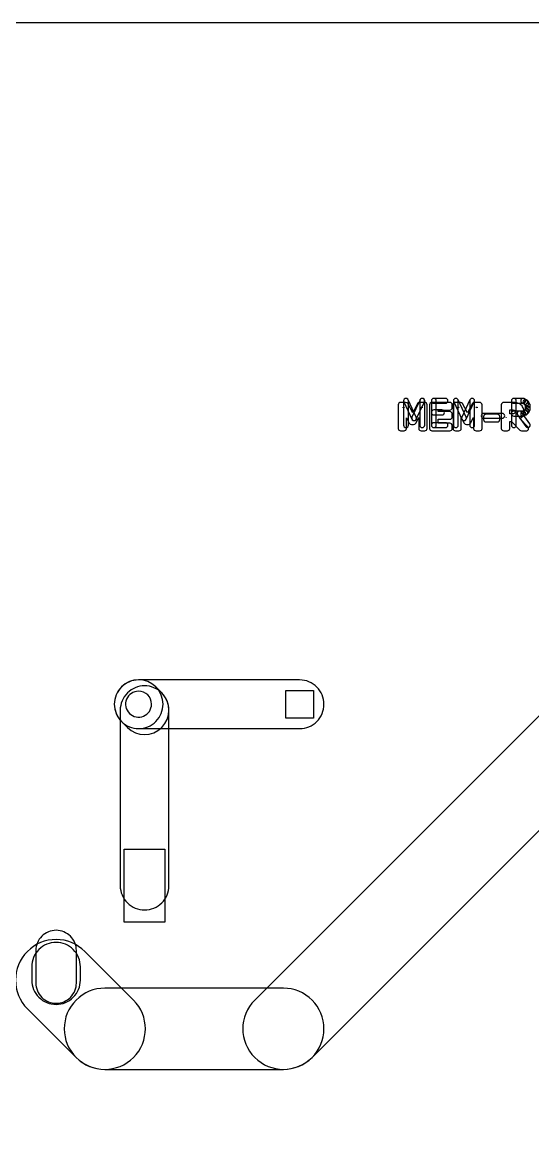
# Model space of a CAD drawing. Header units: millimetres. Extents: x 9 to 213, y 81 to 203.
# Drawn here: x 141.9 to 173.4, y 134.2 to 203 of the extents above; entities that cross this region are included whole.
import ezdxf

# ---------------------------------------------------------------- set-up
doc = ezdxf.new("R2010")
doc.units = ezdxf.units.MM
doc.layers.get('0').update_dxf_attribs({"linetype": 'CONTINUOUS'})

msp = doc.modelspace()

# ---------------------------------------------------------------- linework, layer by layer
at = {"color": 7}
for points in [[(8.975, 203.0322), (213.025, 203.0322), (213.025, 80.9822), (8.975, 80.9822)], [(165.49023, 179.843134)], [(165.55469, 179.856809)], [(166.55469, 179.856809)], [(166.61719, 179.843142)], [(167.26953, 179.856809)], [(168.5625, 179.843134)], [(168.625, 179.856809)], [(169.625, 179.856809)], [(169.68945, 179.843142)], [(172.19727, 179.856809)], [(172.80469, 179.741581)], [(172.46875, 179.04431)], [(172.84375, 179.12634)], [(172.87695, 179.169315)], [(172.91602, 179.698603)], [(173.05469, 179.571653)], [(173.12109, 179.341187)], [(171.72656, 178.669261), (171.72856, 178.665361), (171.72656, 178.663361)], [(148.01948, 162.073607)], [(148.01953, 162.073606)], [(149.44922, 162.141966)], [(159.85, 161.8572), (159.85, 160.1572), (158.15, 160.1572), (158.15, 161.8572)], [(149.08, 161.8122)], [(150.7, 152.0772), (150.7, 147.5772), (148.2, 147.5772), (148.2, 152.0772)], [(144, 147.077513)], [(144, 146.5072)], [(144, 146.327513)]]:
    msp.add_lwpolyline(points, close=True, dxfattribs=at)
for points in [[(166.18945, 178.698601), (165.68945, 179.768914)], [(166.41797, 179.768918), (165.91797, 178.698605)], [(167.98242, 179.856809), (167.26953, 179.856809)], [(169.26172, 178.698601), (168.76172, 179.768914)], [(169.49023, 179.768918), (168.99023, 178.698605)], [(172.76953, 179.856809), (172.19727, 179.856809)], [(172.97852, 179.768924), (172.83594, 179.841184)], [(173.08988, 179.669311), (173.01758, 179.741581)], [(165.07422, 179.462201), (165.07422, 178.0072)], [(165.52539, 179.610716), (165.22461, 179.610639)], [(165.37305, 179.311811), (165.43745, 179.311811), (165.44345, 179.302011)], [(165.37315, 179.284431), (165.37305, 179.311811)], [(165.4043, 179.706419), (165.4043, 178.206419)], [(165.41793, 179.643919), (165.91793, 178.571653)], [(166.26758, 179.532586), (165.96875, 178.968133), (165.6582, 179.532586)], [(165.70508, 178.206419), (165.70508, 179.706419)], [(166.18949, 178.571657), (166.68949, 179.643923)], [(166.70703, 179.610716), (166.40039, 179.610716)], [(166.4043, 179.706419), (166.4043, 178.206419)], [(166.48443, 179.298141), (166.49023, 179.311811)], [(166.49023, 179.311811), (166.55863, 179.311811), (166.55863, 179.280561)], [(166.70508, 178.206419), (166.70508, 179.706419)], [(166.85742, 178.0072), (166.85742, 179.462278)], [(167.00586, 179.462201), (167.00586, 178.0072)], [(167.11914, 179.706419), (167.11914, 178.206419)], [(168.25391, 179.610716), (167.1543, 179.610639)], [(167.26953, 179.556028), (167.98242, 179.556028)], [(167.76953, 179.141966), (167.26953, 179.141966)], [(167.41797, 178.206419), (167.41797, 179.706419)], [(168.25391, 179.040403), (167.52734, 179.040403), (167.52734, 179.140013), (168.25391, 179.140013)], [(168.40234, 179.290403), (168.40234, 179.462278)], [(168.45508, 179.462201), (168.45508, 178.0072)], [(168.47656, 179.706419), (168.47656, 178.206419)], [(168.4902, 179.643919), (168.9902, 178.571653)], [(168.90625, 179.610716), (168.60352, 179.610639)], [(168.75391, 179.311811), (168.81841, 179.311811), (168.82441, 179.302011)], [(168.75411, 179.284431), (168.75391, 179.311811)], [(168.77539, 178.206419), (168.77539, 179.706419)], [(169.64844, 179.532586), (169.34766, 178.966179), (169.03711, 179.532586)], [(169.26175, 178.571657), (169.76175, 179.643923)], [(169.47656, 179.706419), (169.47656, 178.206419)], [(169.77539, 178.206419), (169.77539, 179.706419)], [(170.08789, 179.610716), (169.78125, 179.610716)], [(169.86519, 179.298141), (169.87109, 179.311811)], [(169.87109, 179.311811), (169.93749, 179.311811), (169.93749, 179.280561)], [(170.23828, 178.0072), (170.23828, 179.462278)], [(171.42578, 179.462201), (171.42578, 178.0072)], [(172.04295, 179.610713), (171.57617, 179.610639)], [(171.94727, 179.145801), (172.05859, 179.145801)], [(172.02185, 178.895781), (171.94765, 178.895781), (171.94727, 179.145801)], [(172.04687, 179.706419), (172.04687, 178.206419)], [(172.1875, 179.136001), (172.1895, 179.136001)], [(172.19727, 179.556028), (172.76953, 179.556028)], [(172.76953, 179.071653), (172.19727, 179.071653)], [(172.252, 179.114521), (172.254, 179.114521)], [(172.2774, 179.094991), (172.2794, 179.091091)], [(172.32034, 179.591183), (172.31834, 179.591183)], [(172.34766, 178.206419), (172.34766, 179.706419)], [(172.70117, 179.571652), (172.84375, 179.501342)], [(172.84375, 179.126341), (172.70117, 179.054071)], [(172.87695, 179.169309), (172.80465, 179.098999)], [(172.80469, 179.528684), (172.87699, 179.458374)], [(172.84962, 179.495481), (172.91992, 179.352903)], [(172.91992, 179.272824), (172.84962, 179.130246)], [(172.9043, 179.421263), (172.9043, 179.206419)], [(173.18949, 179.487665), (173.11719, 179.630243)], [(173.11719, 178.995484), (173.18949, 179.140016)], [(173.20508, 179.206419), (173.20508, 179.421263)], [(165.58008, 178.0072), (165.58008, 178.667356), (165.75781, 178.337278)], [(166.1543, 178.335328), (166.33594, 178.669312), (166.33594, 178.0072)], [(167.26953, 178.841184), (167.76953, 178.841184)], [(167.98242, 178.356809), (167.26953, 178.356809)], [(167.30469, 178.79624), (167.30469, 178.81384)], [(168.25391, 178.329466), (167.52734, 178.329466), (167.52734, 178.5697), (168.25391, 178.5697)], [(168.40234, 178.718138), (168.40234, 178.890013)], [(168.96094, 178.0072), (168.96094, 178.667356), (169.13867, 178.337278)], [(169.53516, 178.335328), (169.7168, 178.669312), (169.7168, 178.0072)], [(170.33398, 178.731809), (170.33398, 178.556028)], [(171.48242, 178.927122), (170.33984, 178.927122)], [(170.33984, 178.628294), (171.48242, 178.628294)], [(171.18164, 178.8822), (170.48242, 178.8822)], [(170.48242, 178.405638), (171.18164, 178.405638)], [(171.33203, 178.556028), (171.33203, 178.731809)], [(171.94727, 178.0072), (171.94727, 178.434934), (172.04687, 178.434934), (172.55859, 177.903684)], [(172.19727, 178.770872), (172.76953, 178.770872)], [(172.43165, 178.835325), (172.93165, 178.120481)], [(173.0625, 178.112674), (172.56055, 178.620486)], [(173.17773, 178.292355), (172.67773, 179.0072)], [(172.83594, 178.786489), (172.97852, 178.858759)], [(173.01754, 178.886108), (173.08984, 178.958378)], [(165.22461, 177.856809), (165.43164, 177.856809)], [(165.89062, 178.257198), (166.02344, 178.257198)], [(166.48633, 177.856809), (166.70703, 177.856809)], [(167.1543, 177.856809), (168.25391, 177.856809)], [(167.26953, 178.056028), (167.98242, 178.056028)], [(168.40234, 178.0072), (168.40234, 178.179075)], [(168.60352, 177.856809), (168.81055, 177.856809)], [(169.27148, 178.257198), (169.4043, 178.257198)], [(169.86719, 177.856809), (170.08789, 177.856809)], [(171.57617, 177.856809), (171.79883, 177.856809)], [(172.66797, 177.856814), (172.95508, 177.856814)], [(159, 162.5072), (149.08594, 162.5072)], [(150.14657, 162.067707), (150.14057, 162.073607)], [(150.50977, 161.702513), (150.14062, 162.073606)], [(147.94922, 160.641966), (147.94922, 149.827513)], [(150.94922, 149.827513), (150.94922, 160.641966)], [(174.23242, 160.774778), (156.23242, 142.774778)], [(148.01953, 159.952513), (148.02353, 159.946613)], [(148.01953, 159.952513), (148.38867, 159.581419)], [(149.08594, 159.5072), (159, 159.5072)], [(159.76758, 139.239622), (177.76758, 157.239622)], [(142.75, 145.827513), (142.75, 143.827513)], [(145.25, 143.827513), (145.25, 145.827513)], [(148.76758, 142.774778), (145.76758, 145.774778)], [(142.5, 144.827513), (142.5, 144.0072)], [(145.5, 144.0072), (145.5, 144.827513)], [(158, 143.5072), (147, 143.5072)], [(142.23242, 142.239622), (145.23242, 139.239622)], [(147, 138.5072), (158, 138.5072)]]:
    msp.add_lwpolyline(points, dxfattribs=at)
for points in [[(165.49023, 179.843138), (165.415314, 179.808034), (165.382966, 179.718901), (165.41793, 179.643919)], [(165.448233, 179.812876), (165.420007, 179.784649), (165.404196, 179.746337), (165.4043, 179.706419)], [(165.55469, 179.856809), (165.514772, 179.856913), (165.47646, 179.841102), (165.448233, 179.812876)], [(165.605259, 179.847412), (165.567873, 179.86134), (165.526478, 179.859801), (165.49023, 179.843134)], [(165.661147, 179.812876), (165.63292, 179.841102), (165.594608, 179.856913), (165.55469, 179.856809)], [(165.68945, 179.768914), (165.672942, 179.805235), (165.642645, 179.833483), (165.605259, 179.847412)], [(165.70508, 179.706419), (165.705184, 179.746337), (165.689373, 179.784649), (165.661147, 179.812876)], [(166.448233, 179.812876), (166.420007, 179.784649), (166.404196, 179.746337), (166.4043, 179.706419)], [(166.502161, 179.847416), (166.464775, 179.833487), (166.434478, 179.805239), (166.41797, 179.768918)], [(166.55469, 179.856809), (166.514772, 179.856913), (166.47646, 179.841102), (166.448233, 179.812876)], [(166.61719, 179.843138), (166.580942, 179.859805), (166.539547, 179.861344), (166.502161, 179.847416)], [(166.661147, 179.812876), (166.63292, 179.841102), (166.594608, 179.856913), (166.55469, 179.856809)], [(166.68949, 179.643923), (166.724454, 179.718905), (166.692106, 179.808038), (166.61719, 179.843142)], [(166.70508, 179.706419), (166.705184, 179.746337), (166.689373, 179.784649), (166.661147, 179.812876)], [(167.163073, 179.812876), (167.134847, 179.784649), (167.119036, 179.746337), (167.11914, 179.706419)], [(167.163073, 179.812876), (167.134847, 179.784649), (167.119036, 179.746337), (167.11914, 179.706419)], [(167.26953, 179.856809), (167.229612, 179.856913), (167.1913, 179.841102), (167.163073, 179.812876)], [(167.26953, 179.856809), (167.229612, 179.856913), (167.1913, 179.841102), (167.163073, 179.812876)], [(167.41797, 179.706419), (167.418189, 179.788808), (167.351915, 179.855952), (167.26953, 179.856809)], [(168.088877, 179.812876), (168.06065, 179.841102), (168.022338, 179.856913), (167.98242, 179.856809)], [(168.13281, 179.706419), (168.132914, 179.746337), (168.117103, 179.784649), (168.088877, 179.812876)], [(168.5625, 179.843138), (168.487584, 179.808034), (168.455236, 179.718901), (168.4902, 179.643919)], [(168.625, 179.856809), (168.542615, 179.855952), (168.476341, 179.788808), (168.47656, 179.706419)], [(168.677529, 179.847412), (168.640143, 179.86134), (168.598748, 179.859801), (168.5625, 179.843134)], [(168.731457, 179.812876), (168.70323, 179.841102), (168.664918, 179.856913), (168.625, 179.856809)], [(168.76172, 179.768914), (168.745212, 179.805235), (168.714915, 179.833483), (168.677529, 179.847412)], [(168.77539, 179.706419), (168.775494, 179.746337), (168.759683, 179.784649), (168.731457, 179.812876)], [(169.625, 179.856809), (169.542615, 179.855952), (169.476341, 179.788808), (169.47656, 179.706419)], [(169.574421, 179.847416), (169.537035, 179.833487), (169.506738, 179.805239), (169.49023, 179.768918)], [(169.68945, 179.843138), (169.653202, 179.859805), (169.611807, 179.861344), (169.574421, 179.847416)], [(169.731457, 179.812876), (169.70323, 179.841102), (169.664918, 179.856913), (169.625, 179.856809)], [(169.76175, 179.643923), (169.796714, 179.718905), (169.764366, 179.808038), (169.68945, 179.843142)], [(169.77539, 179.706419), (169.775494, 179.746337), (169.759683, 179.784649), (169.731457, 179.812876)], [(172.090807, 179.812879), (172.062579, 179.784653), (172.046766, 179.746338), (172.04687, 179.706419)], [(172.090807, 179.812879), (172.062579, 179.784653), (172.046766, 179.746338), (172.04687, 179.706419)], [(172.19727, 179.856809), (172.157351, 179.856916), (172.119035, 179.841106), (172.090807, 179.812879)], [(172.19727, 179.856809), (172.157351, 179.856916), (172.119035, 179.841106), (172.090807, 179.812879)], [(172.303727, 179.812876), (172.2755, 179.841102), (172.237188, 179.856913), (172.19727, 179.856809)], [(172.34766, 179.706419), (172.347764, 179.746337), (172.331953, 179.784649), (172.303727, 179.812876)], [(172.63477, 179.772824), (172.597674, 179.698927), (172.627373, 179.608947), (172.70117, 179.571652)], [(172.721165, 179.848761), (172.68342, 179.835935), (172.652334, 179.808611), (172.63477, 179.772824)], [(172.83594, 179.841184), (172.800209, 179.858861), (172.758911, 179.861587), (172.721165, 179.848761)], [(172.80469, 179.741575), (172.776327, 179.713414), (172.760375, 179.675098), (172.760375, 179.63513)], [(172.91797, 179.706419), (172.918189, 179.788808), (172.851915, 179.855952), (172.76953, 179.856809)], [(172.911135, 179.785895), (172.871166, 179.785895), (172.832851, 179.769944), (172.80469, 179.741581)], [(173.01758, 179.741581), (172.989419, 179.769944), (172.951104, 179.785895), (172.911135, 179.785895)], [(173.04492, 179.567752), (173.082016, 179.641649), (173.052317, 179.731629), (172.97852, 179.768924)], [(165.22461, 179.610639), (165.142225, 179.610849), (165.075086, 179.544582), (165.07422, 179.462201)], [(165.44345, 179.302011), (165.418932, 179.301984), (165.394795, 179.295948), (165.37315, 179.284431)], [(165.6582, 179.532586), (165.631709, 179.581112), (165.580675, 179.611135), (165.52539, 179.610716)], [(166.40039, 179.610716), (166.345105, 179.611135), (166.294071, 179.581112), (166.26758, 179.532586)], [(166.55863, 179.280561), (166.535824, 179.292714), (166.510265, 179.29877), (166.48443, 179.298141)], [(166.85742, 179.462278), (166.856554, 179.544659), (166.789415, 179.610926), (166.70703, 179.610716)], [(167.1543, 179.610639), (167.072675, 179.609786), (167.006714, 179.543826), (167.00586, 179.462201)], [(167.11914, 179.706419), (167.119036, 179.666501), (167.134847, 179.628188), (167.163073, 179.599962)], [(167.163073, 179.098032), (167.134847, 179.069806), (167.119036, 179.031493), (167.11914, 178.991575)], [(167.163073, 179.599962), (167.191299, 179.571735), (167.229612, 179.555924), (167.26953, 179.556028)], [(167.26953, 179.141966), (167.229612, 179.14207), (167.191299, 179.126259), (167.163073, 179.098032)], [(167.91797, 178.991575), (167.918189, 179.073965), (167.851915, 179.141109), (167.76953, 179.141966)], [(167.98242, 179.556028), (168.022338, 179.555924), (168.060651, 179.571735), (168.088877, 179.599962)], [(168.088877, 179.599962), (168.117103, 179.628188), (168.132914, 179.666501), (168.13281, 179.706419)], [(168.40234, 179.462278), (168.401486, 179.543899), (168.335531, 179.609858), (168.25391, 179.610716)], [(168.25391, 179.140013), (168.336288, 179.140883), (168.402551, 179.208021), (168.40234, 179.290403)], [(168.40234, 178.890013), (168.402551, 178.972395), (168.336288, 179.039533), (168.25391, 179.040403)], [(168.60352, 179.610639), (168.521895, 179.609786), (168.455934, 179.543826), (168.45508, 179.462201)], [(168.82441, 179.302011), (168.799892, 179.301984), (168.775755, 179.295948), (168.75411, 179.284431)], [(169.03711, 179.532586), (169.010954, 179.580498), (168.960836, 179.610421), (168.90625, 179.610716)], [(169.78125, 179.610716), (169.725965, 179.611135), (169.674931, 179.581112), (169.64844, 179.532586)], [(169.93749, 179.280561), (169.915249, 179.2924), (169.890384, 179.298446), (169.86519, 179.298141)], [(170.23828, 179.462278), (170.237414, 179.544659), (170.170275, 179.610926), (170.08789, 179.610716)], [(171.57617, 179.610639), (171.493785, 179.610849), (171.426646, 179.544582), (171.42578, 179.462201)], [(172.31834, 179.591183), (172.23904, 179.604883), (172.14873, 179.610713), (172.04295, 179.610713)], [(172.04687, 179.706419), (172.046766, 179.666499), (172.062578, 179.628185), (172.090807, 179.599958)], [(172.05859, 179.145801), (172.11169, 179.145801), (172.15499, 179.141801), (172.1875, 179.136001)], [(172.090807, 179.599958), (172.119035, 179.571732), (172.15735, 179.555921), (172.19727, 179.556028)], [(172.19727, 179.071653), (172.157351, 179.07176), (172.119035, 179.05595), (172.090807, 179.027723)], [(172.1895, 179.136001), (172.2186, 179.131301), (172.2387, 179.122371), (172.252, 179.114521)], [(172.254, 179.114521), (172.2732, 179.103561), (172.2763, 179.097291), (172.2774, 179.094991)], [(172.2874, 179.052031), (172.2874, 179.012341), (172.2804, 178.987331), (172.2757, 178.977811)], [(172.2794, 179.091091), (172.2834, 179.083191), (172.2874, 179.073131), (172.2874, 179.052031)], [(172.54886, 179.515013), (172.47956, 179.552803), (172.40142, 179.577633), (172.32034, 179.591183)], [(172.46875, 179.044309), (172.436099, 179.02153), (172.413842, 178.986706), (172.406883, 178.947507)], [(172.580932, 179.06907), (172.541734, 179.076031), (172.501376, 179.067123), (172.46875, 179.04431)], [(172.74026, 179.341184), (172.69226, 179.412864), (172.62644, 179.47237), (172.54886, 179.515013)], [(172.67773, 179.0072), (172.654953, 179.039852), (172.62013, 179.062109), (172.580932, 179.06907)], [(172.70117, 179.054071), (172.627373, 179.016776), (172.597674, 178.926796), (172.63477, 178.852899)], [(172.69141, 178.704466), (172.77541, 178.803186), (172.81836, 178.932164), (172.81836, 179.065794)], [(172.81836, 179.065794), (172.81836, 179.165424), (172.79496, 179.261332), (172.74026, 179.341184)], [(172.80465, 179.098999), (172.776287, 179.070838), (172.760335, 179.032522), (172.760335, 178.992554)], [(172.760375, 179.63513), (172.760375, 179.595161), (172.776327, 179.556845), (172.80469, 179.528684)], [(172.76953, 179.556028), (172.851915, 179.556885), (172.918189, 179.624029), (172.91797, 179.706419)], [(172.91797, 178.921263), (172.918189, 179.003652), (172.851915, 179.070796), (172.76953, 179.071653)], [(172.84962, 179.130246), (172.812524, 179.056349), (172.842223, 178.966369), (172.91602, 178.929074)], [(172.840309, 179.61094), (172.827828, 179.572759), (172.831182, 179.531168), (172.84962, 179.495481)], [(172.91602, 179.698606), (172.880063, 179.6807), (172.85279, 179.649121), (172.840309, 179.61094)], [(172.84375, 179.501342), (172.917649, 179.464248), (173.007629, 179.493953), (173.04492, 179.567752)], [(173.04492, 179.05993), (173.007629, 179.133729), (172.917649, 179.163434), (172.84375, 179.12634)], [(172.983395, 179.213629), (172.943426, 179.213629), (172.905111, 179.197678), (172.87695, 179.169315)], [(172.87699, 179.458374), (172.905151, 179.430011), (172.943466, 179.41406), (172.983435, 179.41406)], [(172.948233, 179.52772), (172.920007, 179.499493), (172.904196, 179.461181), (172.9043, 179.421263)], [(172.9043, 179.206419), (172.904196, 179.166501), (172.920007, 179.128188), (172.948233, 179.099962)], [(173.030795, 179.70618), (172.993049, 179.719006), (172.951751, 179.71628), (172.91602, 179.698603)], [(172.91992, 179.352903), (172.957211, 179.279104), (173.047191, 179.249399), (173.12109, 179.286493)], [(173.006315, 179.348761), (172.96857, 179.335935), (172.937484, 179.308611), (172.91992, 179.272824)], [(173.05469, 179.571653), (173.014772, 179.571757), (172.97646, 179.555946), (172.948233, 179.52772)], [(172.948233, 179.099962), (172.976459, 179.071735), (173.014772, 179.055924), (173.05469, 179.056028)], [(172.97852, 178.858759), (173.052316, 178.896054), (173.082016, 178.986033), (173.04492, 179.05993)], [(173.08984, 179.169315), (173.061679, 179.197678), (173.023364, 179.213629), (172.983395, 179.213629)], [(172.983435, 179.41406), (173.023404, 179.41406), (173.061719, 179.430011), (173.08988, 179.458374)], [(173.12109, 179.341184), (173.085359, 179.358861), (173.044061, 179.361587), (173.006315, 179.348761)], [(173.11719, 179.630243), (173.099626, 179.66603), (173.06854, 179.693354), (173.030795, 179.70618)], [(173.161147, 179.52772), (173.13292, 179.555946), (173.094608, 179.571757), (173.05469, 179.571653)], [(173.05469, 179.056028), (173.094608, 179.055924), (173.132921, 179.071735), (173.161147, 179.099962)], [(173.08984, 178.958378), (173.147626, 179.016817), (173.147626, 179.110876), (173.08984, 179.169315)], [(173.08988, 179.458374), (173.147666, 179.516813), (173.147666, 179.610872), (173.08988, 179.669311)], [(173.12109, 179.286493), (173.156885, 179.304049), (173.184217, 179.335134), (173.197051, 179.37288)], [(173.197051, 179.254801), (173.184217, 179.292547), (173.156884, 179.323631), (173.12109, 179.341187)], [(173.20508, 179.421263), (173.205184, 179.461181), (173.189373, 179.499493), (173.161147, 179.52772)], [(173.161147, 179.099962), (173.189373, 179.128188), (173.205184, 179.166501), (173.20508, 179.206419)], [(173.197051, 179.37288), (173.209885, 179.410626), (173.207165, 179.451929), (173.18949, 179.487665)], [(173.18949, 179.140016), (173.207164, 179.175752), (173.209885, 179.217055), (173.197051, 179.254801)], [(165.91797, 178.698605), (165.883007, 178.623624), (165.915355, 178.534491), (165.99027, 178.499387)], [(165.91793, 178.571653), (165.953046, 178.496748), (166.042176, 178.464415), (166.11715, 178.499383)], [(165.99027, 178.499387), (166.065244, 178.464419), (166.154374, 178.496752), (166.18949, 178.571657)], [(166.11715, 178.499383), (166.192065, 178.534487), (166.224413, 178.62362), (166.18945, 178.698601)], [(167.11914, 178.991575), (167.119036, 178.951657), (167.134847, 178.913344), (167.163073, 178.885118)], [(167.163073, 178.885118), (167.191299, 178.856891), (167.229612, 178.84108), (167.26953, 178.841184)], [(167.26953, 178.356809), (167.229612, 178.356913), (167.1913, 178.341102), (167.163073, 178.312876)], [(167.30469, 178.81384), (167.307218, 178.810462), (167.309887, 178.807193), (167.31269, 178.80404)], [(167.31269, 178.80404), (167.309927, 178.80154), (167.307259, 178.798938), (167.30469, 178.79624)], [(167.76953, 178.841184), (167.851915, 178.842041), (167.918189, 178.909185), (167.91797, 178.991575)], [(168.088877, 178.312876), (168.06065, 178.341102), (168.022338, 178.356913), (167.98242, 178.356809)], [(168.25391, 178.5697), (168.335531, 178.570558), (168.401486, 178.636517), (168.40234, 178.718138)], [(168.99023, 178.698605), (168.955267, 178.623624), (168.987615, 178.534491), (169.06253, 178.499387)], [(168.9902, 178.571653), (169.025316, 178.496748), (169.114446, 178.464415), (169.18942, 178.499383)], [(169.06253, 178.499387), (169.137504, 178.464419), (169.226634, 178.496752), (169.26175, 178.571657)], [(169.18942, 178.499383), (169.264335, 178.534487), (169.296683, 178.62362), (169.26172, 178.698601)], [(170.18945, 178.778684), (170.189346, 178.738766), (170.205157, 178.700454), (170.233383, 178.672227)], [(170.33984, 178.927122), (170.257452, 178.927341), (170.190308, 178.861068), (170.18945, 178.778684)], [(170.233383, 178.672227), (170.26161, 178.644001), (170.299922, 178.62819), (170.33984, 178.628294)], [(170.48242, 178.8822), (170.400038, 178.881335), (170.333769, 178.814195), (170.33398, 178.731809)], [(170.33398, 178.556028), (170.33377, 178.473642), (170.400038, 178.406503), (170.48242, 178.405638)], [(171.288092, 178.838262), (171.259867, 178.866487), (171.221557, 178.8823), (171.18164, 178.8822)], [(171.18164, 178.405638), (171.221556, 178.405538), (171.259867, 178.421351), (171.288092, 178.449576)], [(171.33203, 178.731809), (171.33213, 178.771726), (171.316318, 178.810036), (171.288092, 178.838262)], [(171.288092, 178.449576), (171.316317, 178.477801), (171.33213, 178.516112), (171.33203, 178.556028)], [(171.63281, 178.778684), (171.631952, 178.861068), (171.564808, 178.927341), (171.48242, 178.927122)], [(171.48242, 178.628294), (171.522338, 178.62819), (171.56065, 178.644001), (171.588877, 178.672227)], [(171.588877, 178.672227), (171.617103, 178.700454), (171.632914, 178.738766), (171.63281, 178.778684)], [(172.1742, 178.909451), (172.1348, 178.901751), (172.0838, 178.895781), (172.02185, 178.895781)], [(172.090807, 179.027723), (172.062579, 178.999497), (172.046766, 178.961182), (172.04687, 178.921263)], [(172.04687, 178.921263), (172.046766, 178.881343), (172.062578, 178.843029), (172.090807, 178.814802)], [(172.090807, 178.814802), (172.119035, 178.786576), (172.15735, 178.770765), (172.19727, 178.770872)], [(172.2445, 178.938751), (172.2279, 178.925451), (172.2071, 178.916421), (172.1742, 178.909451)], [(172.2757, 178.977811), (172.2707, 178.965971), (172.2625, 178.953401), (172.2445, 178.938751)], [(172.406883, 178.947507), (172.399925, 178.908308), (172.408834, 178.867951), (172.43165, 178.835325)], [(172.56055, 178.620486), (172.60295, 178.650416), (172.65795, 178.665566), (172.69141, 178.704466)], [(172.63477, 178.852899), (172.672061, 178.7791), (172.762041, 178.749395), (172.83594, 178.786489)], [(172.760335, 178.992554), (172.760335, 178.952585), (172.776287, 178.914269), (172.80465, 178.886108)], [(172.76953, 178.770872), (172.851915, 178.771729), (172.918189, 178.838873), (172.91797, 178.921263)], [(172.80465, 178.886108), (172.832811, 178.857745), (172.871126, 178.841794), (172.911095, 178.841794)], [(172.911095, 178.841794), (172.951064, 178.841794), (172.989379, 178.857745), (173.01754, 178.886108)], [(172.91602, 178.929074), (172.989919, 178.89198), (173.079899, 178.921685), (173.11719, 178.995484)], [(165.07422, 178.0072), (165.07412, 177.967283), (165.089932, 177.928973), (165.118158, 177.900747)], [(165.118158, 177.900747), (165.146383, 177.872522), (165.184693, 177.856709), (165.22461, 177.856809)], [(165.4043, 178.206419), (165.404196, 178.166501), (165.420007, 178.128188), (165.448233, 178.099962)], [(165.43164, 177.856809), (165.514022, 177.857674), (165.580291, 177.924814), (165.58008, 178.0072)], [(165.448233, 178.099962), (165.476459, 178.071735), (165.514772, 178.055924), (165.55469, 178.056028)], [(165.55469, 178.056028), (165.594608, 178.055924), (165.632921, 178.071735), (165.661147, 178.099962)], [(165.661147, 178.099962), (165.689373, 178.128188), (165.705184, 178.166501), (165.70508, 178.206419)], [(165.75781, 178.337278), (165.783779, 178.287997), (165.834916, 178.257163), (165.89062, 178.257198)], [(166.02344, 178.257198), (166.078026, 178.257493), (166.128144, 178.287416), (166.1543, 178.335328)], [(166.33594, 178.0072), (166.33584, 177.967283), (166.351652, 177.928973), (166.379878, 177.900747)], [(166.379878, 177.900747), (166.408103, 177.872522), (166.446413, 177.856709), (166.48633, 177.856809)], [(166.4043, 178.206419), (166.404196, 178.166501), (166.420007, 178.128188), (166.448233, 178.099962)], [(166.448233, 178.099962), (166.476459, 178.071735), (166.514772, 178.055924), (166.55469, 178.056028)], [(166.55469, 178.056028), (166.594608, 178.055924), (166.632921, 178.071735), (166.661147, 178.099962)], [(166.661147, 178.099962), (166.689373, 178.128188), (166.705184, 178.166501), (166.70508, 178.206419)], [(166.70703, 177.856809), (166.746947, 177.856709), (166.785257, 177.872522), (166.813482, 177.900747)], [(166.813482, 177.900747), (166.841708, 177.928973), (166.85752, 177.967283), (166.85742, 178.0072)], [(167.00586, 178.0072), (167.005649, 177.924814), (167.071918, 177.857674), (167.1543, 177.856809)], [(167.163073, 178.312876), (167.134847, 178.284649), (167.119036, 178.246337), (167.11914, 178.206419)], [(167.11914, 178.206419), (167.119036, 178.166501), (167.134847, 178.128188), (167.163073, 178.099962)], [(167.11914, 178.206419), (167.119036, 178.166501), (167.134847, 178.128188), (167.163073, 178.099962)], [(167.163073, 178.099962), (167.191299, 178.071735), (167.229612, 178.055924), (167.26953, 178.056028)], [(167.163073, 178.099962), (167.191299, 178.071735), (167.229612, 178.055924), (167.26953, 178.056028)], [(167.26953, 178.056028), (167.351915, 178.056885), (167.418189, 178.124029), (167.41797, 178.206419)], [(167.98242, 178.056028), (168.022338, 178.055924), (168.060651, 178.071735), (168.088877, 178.099962)], [(168.13281, 178.206419), (168.132914, 178.246337), (168.117103, 178.284649), (168.088877, 178.312876)], [(168.088877, 178.099962), (168.117103, 178.128188), (168.132914, 178.166501), (168.13281, 178.206419)], [(168.40234, 178.179075), (168.402551, 178.261457), (168.336288, 178.328596), (168.25391, 178.329466)], [(168.25391, 177.856809), (168.336288, 177.857679), (168.402551, 177.924818), (168.40234, 178.0072)], [(168.45508, 178.0072), (168.454869, 177.924814), (168.521138, 177.857674), (168.60352, 177.856809)], [(168.47656, 178.206419), (168.476341, 178.124029), (168.542615, 178.056885), (168.625, 178.056028)], [(168.625, 178.056028), (168.664918, 178.055924), (168.703231, 178.071735), (168.731457, 178.099962)], [(168.731457, 178.099962), (168.759683, 178.128188), (168.775494, 178.166501), (168.77539, 178.206419)], [(168.81055, 177.856809), (168.850467, 177.856709), (168.888777, 177.872522), (168.917002, 177.900747)], [(168.917002, 177.900747), (168.945228, 177.928973), (168.96104, 177.967283), (168.96094, 178.0072)], [(169.13867, 178.337278), (169.164639, 178.287997), (169.215776, 178.257163), (169.27148, 178.257198)], [(169.4043, 178.257198), (169.458886, 178.257493), (169.509004, 178.287416), (169.53516, 178.335328)], [(169.47656, 178.206419), (169.476341, 178.124029), (169.542615, 178.056885), (169.625, 178.056028)], [(169.625, 178.056028), (169.664918, 178.055924), (169.703231, 178.071735), (169.731457, 178.099962)], [(169.7168, 178.0072), (169.7167, 177.967283), (169.732512, 177.928973), (169.760738, 177.900747)], [(169.731457, 178.099962), (169.759683, 178.128188), (169.775494, 178.166501), (169.77539, 178.206419)], [(169.760738, 177.900747), (169.788963, 177.872522), (169.827273, 177.856709), (169.86719, 177.856809)], [(170.08789, 177.856809), (170.127807, 177.856709), (170.166117, 177.872522), (170.194342, 177.900747)], [(170.194342, 177.900747), (170.222568, 177.928973), (170.23838, 177.967283), (170.23828, 178.0072)], [(171.42578, 178.0072), (171.42568, 177.967283), (171.441492, 177.928973), (171.469718, 177.900747)], [(171.469718, 177.900747), (171.497943, 177.872522), (171.536253, 177.856709), (171.57617, 177.856809)], [(171.79883, 177.856809), (171.881212, 177.857674), (171.947481, 177.924814), (171.94727, 178.0072)], [(172.04687, 178.206419), (172.046766, 178.166499), (172.062578, 178.128185), (172.090807, 178.099958)], [(172.090807, 178.099958), (172.119035, 178.071732), (172.15735, 178.055921), (172.19727, 178.056028)], [(172.19727, 178.056028), (172.237188, 178.055924), (172.275501, 178.071735), (172.303727, 178.099962)], [(172.303727, 178.099962), (172.331953, 178.128188), (172.347764, 178.166501), (172.34766, 178.206419)], [(172.55859, 177.903684), (172.587029, 177.873649), (172.626608, 177.85669), (172.66797, 177.856814)], [(172.93165, 178.120481), (172.954427, 178.087829), (172.98925, 178.065572), (173.028448, 178.058611)], [(172.95508, 177.856814), (173.015898, 177.856361), (173.070972, 177.892675), (173.094515, 177.948753)], [(173.028448, 178.058611), (173.067646, 178.05165), (173.108004, 178.060558), (173.14063, 178.083371)], [(173.094515, 177.948753), (173.118059, 178.004831), (173.105414, 178.069576), (173.0625, 178.112674)], [(173.14063, 178.083371), (173.173281, 178.10615), (173.195538, 178.140974), (173.202497, 178.180173)], [(173.202497, 178.180173), (173.209455, 178.219372), (173.200546, 178.259729), (173.17773, 178.292355)], [(150.14057, 162.073607), (149.55481, 162.65924), (148.60524, 162.65924), (148.01948, 162.073607)], [(150.14062, 162.073606), (149.55486, 162.659239), (148.60529, 162.659239), (148.01953, 162.073606)], [(149.08594, 162.5072), (148.688115, 162.5072), (148.306584, 162.349165), (148.02528, 162.06786)], [(160.06066, 162.06786), (159.779356, 162.349165), (159.397825, 162.5072), (159, 162.5072)], [(148.01953, 162.073606), (147.433895, 161.487846), (147.433895, 160.538273), (148.01953, 159.952513)], [(148.01953, 162.073606), (147.433895, 161.487846), (147.433895, 160.538273), (148.01953, 159.952513)], [(148.02528, 162.06786), (147.743975, 161.786556), (147.58594, 161.405025), (147.58594, 161.0072)], [(149.44922, 162.141966), (149.051395, 162.141966), (148.669864, 161.983931), (148.38856, 161.702626)], [(150.50988, 161.702626), (150.228576, 161.983931), (149.847045, 162.141966), (149.44922, 162.141966)], [(150.14657, 159.946613), (150.732206, 160.532374), (150.732206, 161.481946), (150.14657, 162.067707)], [(160.5, 161.0072), (160.5, 161.405025), (160.341965, 161.786556), (160.06066, 162.06786)], [(148.38856, 161.702626), (148.107255, 161.421322), (147.94922, 161.039791), (147.94922, 160.641966)], [(148.340896, 161.318347), (148.217072, 161.019407), (148.285516, 160.675313), (148.514315, 160.446515)], [(149.08, 161.8122), (148.75643, 161.8122), (148.464721, 161.617286), (148.340896, 161.318347)], [(149.645685, 161.577885), (149.495656, 161.727915), (149.292173, 161.8122), (149.08, 161.8122)], [(149.88, 161.0122), (149.88, 161.224373), (149.795715, 161.427856), (149.645685, 161.577885)], [(150.50977, 159.581419), (151.095406, 160.16718), (151.095406, 161.116752), (150.50977, 161.702513)], [(150.94922, 160.641966), (150.94922, 161.039791), (150.791185, 161.421322), (150.50988, 161.702626)], [(147.58594, 161.0072), (147.58594, 160.609375), (147.743975, 160.227844), (148.02528, 159.94654)], [(148.514315, 160.446515), (148.743113, 160.217716), (149.087207, 160.149272), (149.386147, 160.273096)], [(149.386147, 160.273096), (149.685086, 160.396921), (149.88, 160.68863), (149.88, 161.0122)], [(160.06066, 159.94654), (160.341965, 160.227844), (160.5, 160.609375), (160.5, 161.0072)], [(148.02353, 159.946613), (148.304904, 159.664782), (148.686804, 159.506413), (149.08505, 159.506413)], [(148.02528, 159.94654), (148.306584, 159.665235), (148.688115, 159.5072), (149.08594, 159.5072)], [(149.08505, 159.506413), (149.483296, 159.506413), (149.865196, 159.664782), (150.14657, 159.946613)], [(159, 159.5072), (159.397825, 159.5072), (159.779356, 159.665235), (160.06066, 159.94654)], [(148.38867, 159.581419), (148.974431, 158.995779), (149.924009, 158.995779), (150.50977, 159.581419)], [(147.94922, 149.827513), (147.94922, 149.429688), (148.107255, 149.048157), (148.38856, 148.766853)], [(150.50988, 148.766853), (150.791185, 149.048157), (150.94922, 149.429688), (150.94922, 149.827513)], [(148.38856, 148.766853), (148.669864, 148.485548), (149.051395, 148.327513), (149.44922, 148.327513)], [(149.44922, 148.327513), (149.847045, 148.327513), (150.228576, 148.485548), (150.50988, 148.766853)], [(143.116117, 146.711396), (142.881696, 146.476976), (142.75, 146.159034), (142.75, 145.827513)], [(144, 147.077513), (143.668479, 147.077513), (143.350537, 146.945817), (143.116117, 146.711396)], [(144.883883, 146.711396), (144.649463, 146.945817), (144.331521, 147.077513), (144, 147.077513)], [(145.25, 145.827513), (145.25, 146.159034), (145.118304, 146.476976), (144.883883, 146.711396)], [(144, 146.5072), (143.336996, 146.5071), (142.701184, 146.243642), (142.23242, 145.774778)], [(144, 146.327513), (143.602175, 146.327513), (143.220644, 146.169478), (142.93934, 145.888173)], [(145.76758, 145.774778), (145.298816, 146.243642), (144.663004, 146.5071), (144, 146.5072)], [(145.06066, 145.888173), (144.779356, 146.169478), (144.397825, 146.327513), (144, 146.327513)], [(142.23242, 145.774778), (141.256361, 144.798511), (141.256361, 143.215889), (142.23242, 142.239622)], [(142.93934, 145.888173), (142.658035, 145.606869), (142.5, 145.225338), (142.5, 144.827513)], [(145.5, 144.827513), (145.5, 145.225338), (145.341965, 145.606869), (145.06066, 145.888173)], [(142.5, 144.0072), (142.5, 143.609375), (142.658035, 143.227844), (142.93934, 142.94654)], [(145.06066, 142.94654), (145.341965, 143.227844), (145.5, 143.609375), (145.5, 144.0072)], [(142.75, 143.827513), (142.75, 143.495992), (142.881696, 143.17805), (143.116117, 142.94363)], [(144.883883, 142.94363), (145.118304, 143.17805), (145.25, 143.495992), (145.25, 143.827513)], [(147, 143.5072), (146.336959, 143.5072), (145.701074, 143.243808), (145.232233, 142.774967)], [(159.767767, 142.774967), (159.298926, 143.243808), (158.663041, 143.5072), (158, 143.5072)], [(142.93934, 142.94654), (143.220644, 142.665235), (143.602175, 142.5072), (144, 142.5072)], [(143.116117, 142.94363), (143.350537, 142.709209), (143.668479, 142.577513), (144, 142.577513)], [(144, 142.5072), (144.397825, 142.5072), (144.779356, 142.665235), (145.06066, 142.94654)], [(144, 142.577513), (144.331521, 142.577513), (144.649463, 142.709209), (144.883883, 142.94363)], [(145.232233, 142.774967), (144.763392, 142.306126), (144.5, 141.670241), (144.5, 141.0072)], [(148.76758, 139.239622), (149.743639, 140.215889), (149.743639, 141.798511), (148.76758, 142.774778)], [(156.23242, 142.774778), (155.256361, 141.798511), (155.256361, 140.215889), (156.23242, 139.239622)], [(160.5, 141.0072), (160.5, 141.670241), (160.236608, 142.306126), (159.767767, 142.774967)], [(144.5, 141.0072), (144.5, 140.344159), (144.763392, 139.708274), (145.232233, 139.239433)], [(159.767767, 139.239433), (160.236608, 139.708274), (160.5, 140.344159), (160.5, 141.0072)], [(145.232233, 139.239433), (145.701074, 138.770592), (146.336959, 138.5072), (147, 138.5072)], [(145.23242, 139.239622), (146.208688, 138.263561), (147.791312, 138.263561), (148.76758, 139.239622)], [(156.23242, 139.239622), (157.208688, 138.263561), (158.791312, 138.263561), (159.76758, 139.239622)], [(158, 138.5072), (158.663041, 138.5072), (159.298926, 138.770592), (159.767767, 139.239433)]]:
    msp.add_open_spline(points, degree=3, dxfattribs=at)

doc.saveas('drawing.dxf')
